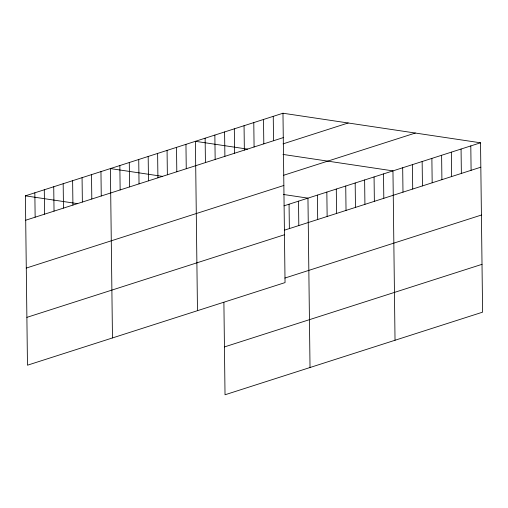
<?xml version="1.0" encoding="UTF-8"?>
<svg xmlns="http://www.w3.org/2000/svg" width="508" height="508" viewBox="0 0 508 508"><rect width="100%" height="100%" fill="white"/><g stroke="black" fill="none" stroke-linecap="round" stroke-linejoin="round"><path stroke-width="0.76" d="M282.975 113.227L285.045 282.594L27.47 365.201L25.4 195.834L282.975 113.227L480.53 142.799L482.6 312.166L225.025 394.773L223.895 302.33M25.698 220.224L283.274 137.617M283.051 143.872L348.171 122.987M283.445 175.336L415.334 133.039M26.283 268.065L283.858 185.464M283.978 205.835L480.53 142.799M284.277 230.226L480.828 167.189M26.886 317.36L284.461 234.753M284.861 278.066L481.413 215.036M224.441 346.932L482.016 264.325M247.555 149.123L195.402 141.313L197.472 310.68M282.981 154.426L392.957 170.885L395.027 340.252M162.554 176.378L110.401 168.573L112.471 337.941M283.413 194.469L307.956 198.145L310.026 367.513M25.4 195.834L77.553 203.638M470.802 145.923L471.1 170.313M461.067 149.041L461.366 173.431M451.339 152.159L451.637 176.555M441.611 155.283L441.909 179.673M431.876 158.401L432.175 182.797M422.148 161.525L422.446 185.915M412.413 164.643L412.712 189.033M402.685 167.767L402.984 192.157M383.508 173.914L383.807 198.304M374.066 176.943L374.364 201.333M364.623 179.972L364.922 204.362M355.175 183.001L355.473 207.391M345.732 186.03L346.031 210.42M336.29 189.059L336.588 213.449M326.841 192.088L327.139 216.478M317.398 195.116L317.697 219.507M298.514 201.174L298.806 225.565M289.065 204.203L289.363 228.594M273.247 116.351L273.545 140.741M263.512 119.469L263.811 143.859M253.784 122.593L254.083 146.983M244.056 125.711L244.354 150.101M234.321 128.829L234.62 153.226M224.593 131.953L224.892 156.343M214.859 135.071L215.157 159.468M205.13 138.195L205.429 162.585M185.953 144.342L186.252 168.732M176.511 147.371L176.809 171.761M167.069 150.4L167.367 174.79M157.62 153.429L157.918 177.819M148.177 156.458L148.476 180.848M138.735 159.487L139.033 183.877M129.286 162.516L129.584 186.906M119.844 165.544L120.142 189.935M100.959 171.602L101.251 195.993M91.51 174.631L91.808 199.022M82.067 177.66L82.366 202.051M72.625 180.689L72.923 205.08M63.176 183.718L63.475 208.109M53.734 186.747L54.032 211.138M44.291 189.776L44.59 214.166M34.842 192.805L35.141 217.195"/></g></svg>
